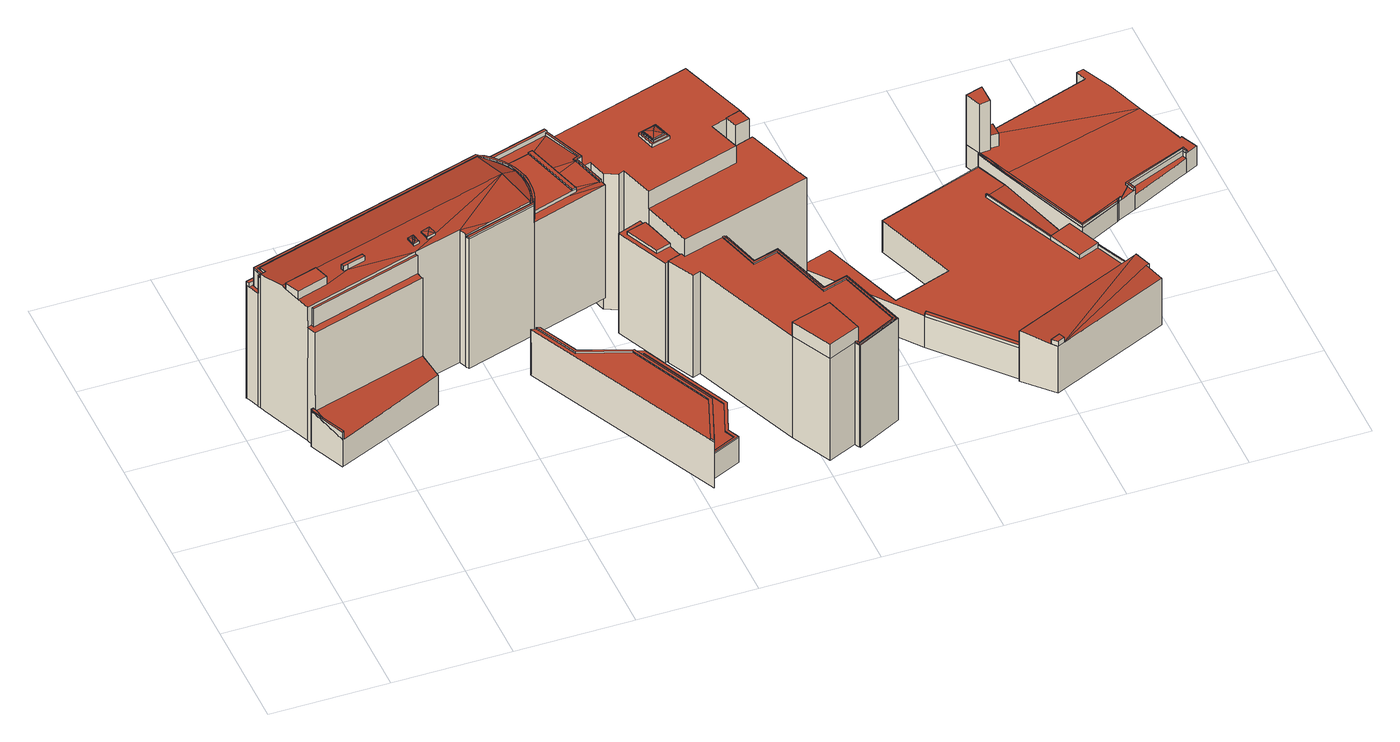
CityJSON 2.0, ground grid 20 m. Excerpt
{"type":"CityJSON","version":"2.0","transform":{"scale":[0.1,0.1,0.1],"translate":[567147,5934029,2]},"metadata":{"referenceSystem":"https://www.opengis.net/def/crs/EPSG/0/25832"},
"CityObjects":{
"building1":{"type":"Building","attributes":{"Grundfläche 2D":"959.452205","Grundhöhe NN":"10.274"},"children":["building1-1","building1-2","building1-3","building1-4","building1-5","building1-6","building1-7"],"geometry":[{"type":"MultiSurface","lod":"3","boundaries":[[[0,1,2,3,4,5,6,7,8,9,10,11,12,13,14,15,16,17,18,19,20,21,22,23,24,25,26,27,28,29,30,31,32,33,34,35,36,37,38,39,40,41,42,43,44,45,46,47,48,49]],[[50,51,52,53,54,55,56,57,58,59,60,61,62,63,64,65,66,67,68,69,70]],[[71,72,73,74,75,76]],[[77,78,79,80,81]],[[82,83,84,85,86,87,88,89,90,91,92,93,94,95,96,97,98,99,100,101,102,103,104,105,106,107,108,109,110,111,112,113,114,115,116,117,118,119,120,121,122,123,124]],[[125,126,127]],[[126,125,128,129,130,131,132,133]],[[125,134,135,136,137,138,139,140,141,142,143,144,145,129,128]],[[146,147,148,133,132,131,149,150]],[[133,148,147,151,152]],[[153,152,153,151,154]],[[155,156,157,158,159,160]],[[155,152,153,154,161,162,156]],[[163,126,133]],[[164,165,166,167,168,169,170]],[[171,172,173,174,175,176,177,178,179,180]],[[181,182,179,178,183,184,185,186,187,188,189]],[[190,191,192,193,194,195,196,197,179,182,198]],[[195,194,193,199,200]],[[197,196,195,201,179]],[[202,203,204,205,201]],[[205,206,179,201]],[[207,208,209,210,211,180,179,206,212,213,214]],[[215,216,217,218]],[[217,219,218]],[[215,220,221,216]],[[217,216,222,223,224]],[[218,219,225,226]],[[227,228,20,19]],[[228,229,21,20]],[[229,230,231,23,22,21]],[[231,232,24,23]],[[232,233,25,24]],[[233,234,26,25]],[[234,235,27,26]],[[235,236,237,238,30,29,28,27]],[[239,31,30,238]],[[239,240,32,31]],[[240,241,33,32]],[[242,243,35,34,33,241]],[[243,244,36,35]],[[244,245,246,247,39,38,37,36]],[[247,248,40,39]],[[248,249,41,40]],[[249,250,42,41]],[[250,251,43,42]],[[251,252,44,43]],[[252,253,45,44]],[[253,254,255,47,46,45]],[[255,256,120,49,48,47]],[[0,49,120,119]],[[1,0,119,118]],[[1,118,117,2]],[[3,2,117,116]],[[4,3,116,115]],[[5,4,115,114]],[[6,5,114,113]],[[7,6,113,112]],[[8,7,112,111]],[[111,110,9,8]],[[10,9,110,109]],[[11,10,109,108]],[[11,108,107,12]],[[13,12,107,106]],[[14,13,106,105]],[[105,104,15,14]],[[16,15,104,103]],[[103,102,17,16]],[[102,257,227,19,18,17]],[[156,162,161,258,63,62,157]],[[258,161,154,259]],[[146,259,154,151,147]],[[131,130,260,259,146,150,149]],[[144,66,65,260,130,129,145]],[[261,262,263,264,74,73,72,71]],[[264,135,75,74]],[[76,75,135,134,265,266]],[[261,71,76,266,125]],[[198,199,78,77]],[[79,78,199,193]],[[191,80,79,193,192]],[[191,190,81,80]],[[77,81,190,198]],[[267,268,227,257,102,101,269,270]],[[227,268,271,160,228]],[[229,228,160,159]],[[62,61,231,230,229,159,158,157]],[[232,231,61,60]],[[233,232,60,59]],[[58,234,233,59]],[[57,235,234,58]],[[55,54,238,237,236,235,57,56]],[[53,239,238,54]],[[240,239,53,52]],[[51,241,240,52]],[[50,70,243,242,241,51]],[[244,243,70,69]],[[67,66,247,246,245,244,69,68]],[[248,247,66,144,143]],[[248,143,142,249]],[[250,249,142,141]],[[250,141,140,251]],[[251,140,139,252]],[[252,139,138,253]],[[255,254,253,138,137,136]],[[121,120,256,255,136,272,273,274]],[[275,125,127,276]],[[261,125,275,277]],[[278,279,264,263,262,261,277,280]],[[272,136,135,264,279,281]],[[155,160,271,282]],[[152,155,282,283]],[[133,152,283,284]],[[285,163,133,284]],[[127,126,163,285,276]],[[219,217,286,168,167,287,225]],[[168,286,217,224,169]],[[165,164,170,169,224,288,289,290]],[[178,82,124,183]],[[185,184,183,124,123,122]],[[186,185,122,121,187]],[[287,167,200,199,198,182,181,189,188,187,121,274,291,292]],[[165,293,195,200,167,166]],[[293,195,293,165]],[[195,293,165,290,294,201]],[[202,201,294,269,101,203]],[[206,205,204,203,101,100,99]],[[206,99,98,212]],[[214,213,212,98,97,96]],[[214,96,95,207]],[[207,95,94,208]],[[208,94,93,209]],[[209,93,92,210]],[[210,92,91,211]],[[88,172,171,180,211,91,90,89]],[[172,88,87,173]],[[173,87,86,174]],[[174,86,85,175]],[[175,85,84,176]],[[177,83,82,178]],[[176,84,83,177]],[[220,215,218,226,295]],[[296,297,222,216,221,220,295,298]],[[288,224,223,222,297,299]],[[278,280,277,275,276,285,284,283,282,271,268,267,270,269,294,290,289,288,299,297,296,298,295,226,225,287,292,291,274,273,272,281,279]]],"semantics":{"surfaces":[{"type":"RoofSurface"},{"type":"WallSurface"},{"type":"GroundSurface"}],"values":[0,0,0,0,0,0,0,0,0,0,0,0,0,0,0,0,0,0,0,0,0,0,0,0,0,0,0,1,1,1,1,1,1,1,1,1,1,1,1,1,1,1,1,1,1,1,1,1,1,1,1,1,1,1,1,1,1,1,1,1,1,1,1,1,1,1,1,1,1,1,1,1,1,1,1,1,1,1,1,1,1,1,1,1,1,1,1,1,1,1,1,1,1,1,1,1,1,1,1,1,1,1,1,1,1,1,1,1,1,1,1,1,1,1,1,1,1,1,1,1,1,1,1,1,1,1,1,1,1,1,1,1,1,1,1,1,1,1,1,1,1,1,1,1,2]}}]},
"building1-1":{"type":"BuildingInstallation","parents":["building1"],"geometry":[{"type":"MultiSurface","lod":"3","boundaries":[[[300,301,302,303,304,305]],[[258,259,302,301]],[[259,260,303,302]],[[260,65,304,303]],[[305,304,65,64]],[[300,305,64,63]],[[63,258,301,300]]],"semantics":{"surfaces":[{"type":"RoofSurface"},{"type":"WallSurface"}],"values":[0,1,1,1,1,1,1]}}]},
"building1-2":{"type":"BuildingInstallation","parents":["building1"],"geometry":[{"type":"MultiSurface","lod":"3","boundaries":[[[306,307,308,266,265,309,310,311,312,313,314,315,316]],[[310,309,265,134,128,317]],[[311,310,317,318]],[[318,132,312,311]],[[312,132,148,313]],[[314,313,148,153]],[[153,319,315,314]],[[319,152,283,316,315]],[[133,163,307,306]],[[307,163,126,127,308]],[[125,266,308,127]],[[284,133,306,316,283]]],"semantics":{"surfaces":[{"type":"RoofSurface"},{"type":"WallSurface"}],"values":[0,1,1,1,1,1,1,1,1,1,1,1]}}]},
"building1-3":{"type":"BuildingInstallation","parents":["building1"],"geometry":[{"type":"MultiSurface","lod":"3","boundaries":[[[293,320,321,322]],[[165,293,322,164]],[[293,165,166,320]],[[321,320,166,323]],[[322,321,323,164]]],"semantics":{"surfaces":[{"type":"RoofSurface"},{"type":"WallSurface"}],"values":[0,1,1,1,1]}}]},
"building1-4":{"type":"BuildingInstallation","parents":["building1"],"geometry":[{"type":"MultiSurface","lod":"3","boundaries":[[[324,325,326,327,328,329]],[[327,326,330,331]],[[328,327,331,332]],[[329,328,332,194]],[[324,329,194,333]],[[325,324,333,334]],[[326,325,334,330]]],"semantics":{"surfaces":[{"type":"RoofSurface"},{"type":"WallSurface"}],"values":[0,1,1,1,1,1,1]}}]},
"building1-5":{"type":"BuildingInstallation","parents":["building1"],"geometry":[{"type":"MultiSurface","lod":"3","boundaries":[[[335,336,337]],[[337,336,338]],[[339,336,335]],[[340,338,336,339]],[[341,342,335,337]],[[343,339,335,342,196]],[[343,197,344,338,340,339]],[[344,341,337,338]]],"semantics":{"surfaces":[{"type":"RoofSurface"},{"type":"WallSurface"}],"values":[0,0,0,0,1,1,1,1]}}]},
"building1-6":{"type":"BuildingInstallation","parents":["building1"],"geometry":[{"type":"MultiSurface","lod":"3","boundaries":[[[345,346,347]],[[347,346,348]],[[349,350,346,345]],[[351,352,350]],[[352,346,350]],[[353,352,351]],[[348,352,353]],[[348,346,352]],[[354,355,345,347]],[[355,356,357,358,351,350,349,345]],[[358,359,353,351]],[[359,360,354,347,348,353]]],"semantics":{"surfaces":[{"type":"RoofSurface"},{"type":"WallSurface"}],"values":[0,0,0,0,0,0,0,0,1,1,1,1]}}]},
"building1-7":{"type":"BuildingInstallation","parents":["building1"],"geometry":[{"type":"MultiSurface","lod":"3","boundaries":[[[361,362,363,364]],[[286,365,366,363]],[[366,364,363]],[[286,367,365]],[[219,218,365,367]],[[362,361,220,221]],[[368,363,362,221]],[[368,217,286,363]],[[217,219,367,286]],[[366,365,218,215,220,361,364]]],"semantics":{"surfaces":[{"type":"RoofSurface"},{"type":"WallSurface"}],"values":[0,0,0,0,1,1,1,1,1,1]}}]},
"building2":{"type":"Building","attributes":{"Grundfläche 2D":"327.482148","Grundhöhe NN":"5.732"},"geometry":[{"type":"Solid","lod":"3","boundaries":[[[[369,370,371,372,373,374,375,376,377,378,379,380]],[[381,382,383,384,385,386,387,388,389,390,391,392,393]],[[394,395,396,397,398,399,400,401,402,403]],[[404,405,406,407,408,409,410]],[[373,372,402,401]],[[374,373,401,400]],[[375,374,400,399]],[[376,375,399,398]],[[398,397,377,376]],[[411,412,379,378]],[[412,413,380,379]],[[413,414,369,380]],[[415,370,369,414]],[[415,416,371,370]],[[417,418,384,383]],[[418,405,385,384]],[[405,404,410,387,386,385]],[[410,409,388,387]],[[389,388,409,408]],[[408,407,390,389]],[[407,419,391,390]],[[419,420,421,422,381,393,392,391]],[[422,423,382,381]],[[423,417,383,382]],[[412,411,424,425]],[[413,412,425,426]],[[414,413,426,427]],[[415,414,427,428]],[[416,415,428,429]],[[372,371,416,429,430,418,417,403,402]],[[406,405,418,430,431]],[[419,407,406,431,432]],[[424,411,378,377,397,396,395,422,421,420,419,432,433]],[[422,395,394,423]],[[423,394,403,417]],[[432,431,430,429,428,427,426,425,424,433]]]],"semantics":{"surfaces":[{"type":"RoofSurface"},{"type":"WallSurface"},{"type":"GroundSurface"}],"values":[[0,0,0,0,1,1,1,1,1,1,1,1,1,1,1,1,1,1,1,1,1,1,1,1,1,1,1,1,1,1,1,1,1,1,1,2]]}}]},
"building3":{"type":"Building","attributes":{"Grundfläche 2D":"1121.411097","Grundhöhe NN":"3.997"},"children":["building3-1","building3-2"],"geometry":[{"type":"MultiSurface","lod":"3","boundaries":[[[434,435,436,437]],[[438,439,440,441],[442,443,444,445]],[[446,447,448,449,450]],[[451,452,453,454,455,456,457,458,459,460,461,462,463,464,465,466,467]],[[468,469,470]],[[471,472,469,473,474,475,476,477,470]],[[478,479,480,481,482,483,484,485,486,487,488,489,490,491,492,493],[494,495,496,497]],[[498,499,500,501,502,503,504,505,506,507,508,509,510,511,512]],[[513,514,515,516,517,518,519,520,521,522,523,524,525,526,527,528]],[[529,530,531,532,533,534,535,536,537,538,539,540,541,542]],[[543,544,545,546]],[[469,472,435,434]],[[436,435,472,471]],[[471,470,437,436]],[[470,469,434,437]],[[496,495,438,441]],[[495,494,439,438]],[[494,497,440,439]],[[497,496,441,440]],[[523,522,448,447]],[[522,547,449,448]],[[524,446,450,449,547,548,464,463,525]],[[447,446,524,523]],[[515,457,456,516]],[[515,514,458,457]],[[514,513,459,458]],[[513,528,460,459]],[[461,460,528,527]],[[526,462,461,527]],[[463,462,526,525]],[[508,465,464,548]],[[466,465,508,507]],[[507,506,467,466]],[[506,505,504,452,451,467]],[[453,452,504,503]],[[454,453,503,502]],[[455,454,502,501]],[[474,473,549,550]],[[475,474,550,551]],[[477,476,475,551,552,553]],[[532,531,554,555]],[[533,532,555,556]],[[477,553,557,518,517,537,536,468,470]],[[456,455,501,500,558,559,540,539,538,537,517,516]],[[531,530,529,542,541,540,559,560,561,562,563,554]],[[485,484,564,565]],[[486,485,565,566]],[[487,486,566,567]],[[488,487,567,568]],[[489,488,568,569]],[[469,468,536,490,489,569,549,473]],[[490,536,535,491]],[[491,535,534,492]],[[556,570,493,492,534,533]],[[479,478,571,572]],[[480,479,572,573]],[[574,482,481,480,573,575]],[[483,482,574,576]],[[484,483,576,564]],[[577,519,518,557]],[[520,519,577,578]],[[521,520,578,579]],[[522,521,579,580]],[[547,522,580,581]],[[548,547,581,582]],[[510,509,583,584]],[[508,548,582,585]],[[509,508,585,583]],[[511,510,584,586]],[[512,511,586,587]],[[498,512,587,588]],[[499,498,588,589]],[[500,499,589,558]],[[545,493,570,590,546]],[[543,546,590,591]],[[543,591,571,478,544]],[[544,478,493,545]],[[583,585,582,581,580,579,578,577,557,553,552,551,550,549,569,568,567,566,565,564,576,574,575,573,572,571,591,590,570,556,555,554,563,562,561,560,559,558,589,588,587,586,584]]],"semantics":{"surfaces":[{"type":"RoofSurface"},{"type":"WallSurface"},{"type":"GroundSurface"}],"values":[0,0,0,0,0,0,0,0,0,0,0,1,1,1,1,1,1,1,1,1,1,1,1,1,1,1,1,1,1,1,1,1,1,1,1,1,1,1,1,1,1,1,1,1,1,1,1,1,1,1,1,1,1,1,1,1,1,1,1,1,1,1,1,1,1,1,1,1,1,1,1,1,1,1,1,1,1,2]}}]},
"building3-1":{"type":"BuildingInstallation","parents":["building3"],"geometry":[{"type":"MultiSurface","lod":"3","boundaries":[[[592,593,594]],[[592,595,593]],[[592,594,596]],[[592,596,595]],[[594,593,597,598]],[[596,594,598,599]],[[595,596,599,600]],[[593,595,600,597]]],"semantics":{"surfaces":[{"type":"RoofSurface"},{"type":"WallSurface"}],"values":[0,0,0,0,1,1,1,1]}}]},
"building3-2":{"type":"BuildingInstallation","parents":["building3"],"geometry":[{"type":"MultiSurface","lod":"3","boundaries":[[[601,602,603,604],[600,599,598,597]],[[604,603,445,444]],[[601,604,444,443]],[[602,601,443,442]],[[603,602,442,445]]],"semantics":{"surfaces":[{"type":"RoofSurface"},{"type":"WallSurface"}],"values":[0,1,1,1,1]}}]},
"building4":{"type":"Building","attributes":{"Grundfläche 2D":"916.414183","Grundhöhe NN":"3.113"},"children":["building4-1","building4-2","building4-3"],"geometry":[{"type":"MultiSurface","lod":"3","boundaries":[[[605,606,607,608]],[[609,610,611,612,613,614,615,616,617,618,619,620,621,622,623,624,625,626,627,628,629]],[[626,625,630,631]],[[630,625,624]],[[630,624,632,631]],[[605,632,624,633,634,606]],[[623,622,621,607,606,634]],[[607,621,620,635,636,608]],[[619,632,605,608,636]],[[618,617,616,615,637,638]],[[639,640,627,626,631,632,619,618,638,641]],[[628,627,640,642]],[[629,628,642,643]],[[609,629,643,644]],[[610,609,644,645]],[[611,610,645,646]],[[615,614,647,637]],[[647,614,613,612,648,649]],[[612,611,646,648]],[[640,639,641,638,637,647,649,648,646,645,644,643,642]]],"semantics":{"surfaces":[{"type":"RoofSurface"},{"type":"WallSurface"},{"type":"GroundSurface"}],"values":[0,0,0,1,1,1,1,1,1,1,1,1,1,1,1,1,1,1,1,2]}}]},
"building4-1":{"type":"BuildingInstallation","parents":["building4"],"geometry":[{"type":"MultiSurface","lod":"3","boundaries":[[[650,651,652,653,654]],[[652,651,615,616]],[[655,654,653,652,616,656]],[[650,654,655,614]],[[651,650,614,615]]],"semantics":{"surfaces":[{"type":"RoofSurface"},{"type":"WallSurface"}],"values":[0,1,1,1,1]}}]},
"building4-2":{"type":"BuildingInstallation","parents":["building4"],"geometry":[{"type":"MultiSurface","lod":"3","boundaries":[[[633,657,658,634]],[[624,625,657,633]],[[625,659,658,657]],[[659,623,634,658]]],"semantics":{"surfaces":[{"type":"RoofSurface"},{"type":"WallSurface"}],"values":[0,1,1,1]}}]},
"building4-3":{"type":"BuildingInstallation","parents":["building4"],"geometry":[{"type":"MultiSurface","lod":"3","boundaries":[[[660,636,635,661,662]],[[662,661,635,620,663,617]],[[617,618,660,662]],[[618,619,636,660]]],"semantics":{"surfaces":[{"type":"RoofSurface"},{"type":"WallSurface"}],"values":[0,1,1,1]}}]},
"building5":{"type":"Building","attributes":{"Grundfläche 2D":"145.531006","Grundhöhe NN":"2.732"},"children":["building5-1"],"geometry":[{"type":"Solid","lod":"3","boundaries":[[[[664,665,666]],[[665,667,668,669,666]],[[670,671,672,673,666,669]],[[664,666,673,674,675]],[[665,664,675,676]],[[667,665,676,677]],[[668,667,677,678]],[[670,669,668,678,679]],[[674,673,672,671,670,679,680]],[[675,674,680,679,678,677,676]]]],"semantics":{"surfaces":[{"type":"RoofSurface"},{"type":"WallSurface"},{"type":"GroundSurface"}],"values":[[0,0,0,1,1,1,1,1,1,2]]}}]},
"building5-1":{"type":"BuildingInstallation","parents":["building5"],"geometry":[{"type":"MultiSurface","lod":"3","boundaries":[[[681,682,683,684]],[[684,683,672,673]],[[681,684,673,666]],[[682,681,666,685]],[[683,682,685,672]]],"semantics":{"surfaces":[{"type":"RoofSurface"},{"type":"WallSurface"}],"values":[0,1,1,1,1]}}]},
"building6":{"type":"Building","attributes":{"Grundfläche 2D":"608.437056","Grundhöhe NN":"7.175"},"children":["building6-1","building6-2","building6-3","building6-4"],"geometry":[{"type":"Solid","lod":"3","boundaries":[[[[686,687,688,689,690]],[[687,686,691,692,693,694,688,687,695]],[[694,693,696,697,698,688]],[[699,700,701,702,703,704,705,706,707,708,709,710,711,712,692,691,686],[713,714,713,705]],[[713,705,713,714]],[[715,693,692,716,717,718]],[[719,720,721,722,723]],[[724,720,719,723,725,726]],[[727,690,689,688,728,729]],[[699,686,690,727,730]],[[700,699,730,731]],[[701,700,731,732]],[[703,702,701,732,725,723,704]],[[704,723,722,705]],[[705,722,721,706]],[[706,721,720,707]],[[708,707,720,724,733,709]],[[710,709,733,734]],[[711,710,734,735]],[[736,716,692,712,711,735,737]],[[717,716,736,738]],[[718,717,738,739]],[[715,718,739,740]],[[741,742,697,696,693,715,740,743]],[[688,698,697,742,728]],[[724,726,725,732,731,730,727,729,728,742,741,743,740,739,738,736,737,735,734,733]]]],"semantics":{"surfaces":[{"type":"RoofSurface"},{"type":"WallSurface"},{"type":"GroundSurface"}],"values":[[0,0,0,0,0,0,0,1,1,1,1,1,1,1,1,1,1,1,1,1,1,1,1,1,1,2]]}}]},
"building6-1":{"type":"BuildingInstallation","parents":["building6"],"geometry":[{"type":"MultiSurface","lod":"3","boundaries":[[[744,745,746,747,748,749,750,751,752,753]],[[705,706,750,749]],[[703,704,748,747]],[[704,705,749,748]],[[706,707,751,750]],[[707,708,752,751]],[[753,752,708,754]],[[753,754,755,756,757,745,744]],[[757,713,746,745]],[[747,746,713,703]]],"semantics":{"surfaces":[{"type":"RoofSurface"},{"type":"WallSurface"}],"values":[0,1,1,1,1,1,1,1,1,1]}}]},
"building6-2":{"type":"BuildingInstallation","parents":["building6"],"geometry":[{"type":"MultiSurface","lod":"3","boundaries":[[[758,759,760,761]],[[760,762,761]],[[763,764,758,761]],[[764,765,759,758]],[[765,695,760,759]],[[695,766,762,760]]],"semantics":{"surfaces":[{"type":"RoofSurface"},{"type":"WallSurface"}],"values":[0,0,1,1,1,1]}}]},
"building6-3":{"type":"BuildingInstallation","parents":["building6"],"geometry":[{"type":"MultiSurface","lod":"3","boundaries":[[[767,768,769,770,771]],[[772,768,767,698,694]],[[693,769,768,772,763,761,762,766]],[[697,771,770,769,693,696]],[[697,698,767,771]]],"semantics":{"surfaces":[{"type":"RoofSurface"},{"type":"WallSurface"}],"values":[0,1,1,1,1]}}]},
"building6-4":{"type":"BuildingInstallation","parents":["building6"],"geometry":[{"type":"MultiSurface","lod":"3","boundaries":[[[773,774,775]],[[775,774,776,777]],[[777,778,775]],[[773,779,780,781,782,774]],[[777,783,784,785,786,787,788,789,778]],[[790,788,787]],[[791,790,787]],[[700,701,773,775]],[[701,702,779,773]],[[699,700,775,778]],[[702,714,792,781,780,779]],[[793,794,795,796,777,776,774,782,781,792]],[[784,783,777,796,691,797,687,787,786,785]],[[687,689,791,787]],[[689,690,790,791]],[[788,790,690,686,699,778,789]]],"semantics":{"surfaces":[{"type":"RoofSurface"},{"type":"WallSurface"}],"values":[0,0,0,0,0,0,0,1,1,1,1,1,1,1,1,1]}}]}
},
"vertices":[
[24,388,347],[19,403,347],[424,523,347],[432,517,347],[440,511,347],[448,503,347],[454,495,347],[460,486,347],[465,476,347],[469,465,347],[472,454,347],[473,443,347],[473,432,347],[472,422,347],[470,411,347],[467,401,347],[463,392,347],[342,356,347],[343,355,347],[344,352,347],[464,388,347],[470,400,347],[470,401,347],[473,410,347],[473,411,347],[475,421,347],[476,432,347],[476,443,347],[476,444,347],[475,454,347],[475,455,347],[472,466,347],[468,477,347],[463,487,347],[457,496,347],[457,497,347],[450,505,347],[450,506,347],[443,513,347],[442,513,347],[435,520,347],[434,520,347],[426,525,347],[423,527,347],[14,406,347],[19,389,347],[15,388,347],[14,388,347],[14,387,347],[15,385,347],[457,496,316],[463,487,316],[468,477,316],[472,466,316],[475,455,316],[475,454,316],[476,444,316],[476,443,316],[476,432,316],[475,421,316],[473,411,316],[473,410,316],[472,406,316],[542,428,316],[541,431,316],[511,532,316],[442,513,316],[443,513,316],[450,506,316],[450,505,316],[457,497,316],[554,575,318],[552,574,318],[5,412,318],[4,412,318],[7,407,318],[556,570,318],[37,331,370],[47,305,370],[100,322,370],[92,347,370],[69,340,370],[423,520,344],[431,515,344],[438,509,344],[445,501,344],[452,493,344],[458,484,344],[462,474,344],[464,471,344],[465,467,344],[466,464,344],[469,454,344],[470,443,344],[470,432,344],[469,422,344],[467,412,344],[466,408,344],[464,402,344],[460,394,344],[342,358,344],[341,358,344],[342,356,344],[463,392,344],[467,401,344],[470,411,344],[472,422,344],[473,432,344],[473,443,344],[472,454,344],[469,465,344],[465,476,344],[460,486,344],[454,495,344],[448,503,344],[440,511,344],[432,517,344],[424,523,344],[19,403,344],[24,388,344],[15,385,344],[16,384,344],[26,387,344],[25,391,344],[22,401,344],[556,570,310],[584,503,313],[557,570,310],[554,567,310],[515,533,310],[518,534,310],[530,492,312],[572,495,313],[576,496,313],[553,569,310],[7,407,310],[14,388,310],[15,388,310],[19,389,310],[14,406,310],[423,527,310],[426,525,310],[434,520,310],[435,520,310],[442,513,310],[511,532,310],[534,479,312],[535,475,312],[573,494,313],[531,488,312],[533,483,312],[546,440,311],[593,438,311],[590,438,311],[548,432,311],[596,429,310],[533,425,310],[472,406,310],[470,401,310],[470,400,310],[464,388,310],[549,430,310],[542,428,310],[585,499,313],[256,341,311],[254,346,311],[62,289,311],[55,286,311],[61,270,311],[259,329,311],[258,331,311],[464,471,348],[462,474,347],[458,484,346],[452,493,346],[445,501,346],[438,509,346],[431,515,347],[423,520,349],[440,459,359],[465,467,349],[19,375,353],[34,339,359],[22,401,349],[25,391,350],[26,387,351],[21,385,351],[16,384,351],[16,383,351],[19,377,352],[69,340,358],[92,347,358],[94,341,357],[100,322,354],[142,342,355],[254,346,351],[290,368,352],[296,372,353],[37,331,358],[47,305,354],[55,286,351],[336,370,350],[340,361,349],[341,358,349],[342,358,349],[386,372,349],[460,394,349],[469,422,346],[470,432,345],[470,443,346],[469,454,347],[466,464,348],[464,402,347],[466,408,347],[467,412,346],[64,252,149],[86,212,137],[61,270,154],[55,272,154],[59,273,154],[82,210,137],[85,212,137],[270,291,143],[269,292,143],[259,329,154],[59,273,83],[55,272,83],[344,352,344],[464,388,344],[470,400,344],[470,401,344],[473,410,344],[473,411,344],[475,421,344],[476,432,344],[476,443,344],[476,444,344],[475,454,344],[475,455,344],[472,466,344],[468,477,344],[463,487,344],[457,496,344],[457,497,344],[450,505,344],[450,506,344],[443,513,344],[442,513,344],[435,520,344],[434,520,344],[426,525,344],[423,527,344],[14,406,344],[19,389,344],[15,388,344],[14,388,344],[14,387,344],[343,355,344],[549,430,316],[548,432,316],[518,534,316],[554,575,310],[552,574,310],[5,412,310],[4,412,310],[553,569,315],[556,570,315],[343,355,83],[344,352,83],[341,358,83],[342,356,83],[464,388,83],[14,388,83],[14,387,83],[16,384,83],[556,570,83],[557,570,83],[554,575,83],[5,412,83],[4,412,83],[552,574,83],[7,407,83],[596,429,83],[593,438,83],[576,496,83],[585,499,83],[61,270,157],[55,286,83],[259,329,83],[258,331,83],[254,346,83],[19,377,83],[19,375,83],[254,346,347],[336,370,83],[82,210,83],[86,212,83],[270,291,83],[85,212,83],[269,292,83],
[542,428,319],[549,430,319],[548,432,319],[518,534,319],[511,532,319],[541,431,319],
[576,496,315],[585,499,315],[557,570,315],[554,567,315],[580,501,315],[571,498,315],[572,495,315],[573,494,315],[590,438,315],[590,437,315],[593,438,315],[580,501,313],[571,498,313],[590,437,311],
[62,289,347],[64,284,347],[256,341,347],[64,284,311],
[173,351,365],[171,356,365],[133,345,365],[134,342,365],[135,340,365],[142,342,365],[133,345,356],[134,342,355],[135,340,355],[173,351,355],[171,356,356],
[281,365,357],[286,375,359],[277,380,358],[292,385,358],[296,370,357],[296,372,357],[277,380,355],[281,365,352],[296,370,352],[292,385,355],
[266,361,357],[260,363,358],[256,358,357],[255,361,357],[265,364,357],[263,372,358],[262,376,358],[258,370,359],[252,373,358],[256,358,352],[266,361,352],[265,364,353],[263,372,354],[262,376,355],[252,373,355],[255,361,353],
[82,210,153],[85,212,153],[67,253,152],[64,252,152],[55,272,158],[57,268,157],[59,273,158],[67,253,149],
[678,130,89],[605,287,89],[463,340,89],[466,334,89],[602,283,89],[673,129,89],[651,69,89],[659,52,89],[618,33,89],[616,28,89],[665,50,89],[656,70,89],[642,101,132],[573,250,132],[491,280,132],[459,349,132],[453,351,132],[487,278,132],[488,276,132],[570,247,132],[637,102,132],[606,15,132],[609,9,132],[610,11,132],[642,100,132],[573,250,87],[642,101,87],[642,100,87],[618,33,87],[659,52,87],[651,69,87],[673,129,87],[602,283,87],[466,334,87],[491,280,87],[487,278,129],[453,351,129],[445,353,129],[606,15,129],[637,102,129],[570,247,129],[488,276,129],[616,28,87],[665,50,87],[656,70,87],[678,130,87],[605,287,87],[463,340,87],[491,280,129],[459,349,129],[609,9,129],[610,11,129],[642,100,129],[642,101,129],[573,250,129],[616,28,37],[665,50,37],[656,70,37],[678,130,37],[605,287,37],[463,340,37],[459,349,37],[445,353,37],[609,9,37],[610,11,37],
[657,417,226],[623,407,226],[649,349,226],[674,357,226],[701,502,299],[733,511,299],[723,544,299],[692,535,299],[721,540,299],[729,513,299],[704,506,299],[696,532,299],[858,45,253],[838,113,253],[769,92,253],[804,22,253],[855,44,253],[892,187,227],[852,176,227],[820,284,227],[777,272,227],[756,343,227],[753,342,227],[775,267,227],[818,280,227],[851,170,227],[893,183,227],[926,72,227],[858,38,227],[855,44,227],[852,43,227],[856,35,227],[930,71,227],[895,188,227],[659,409,220],[657,417,220],[674,357,220],[649,349,220],[623,407,220],[653,429,220],[612,414,220],[652,323,220],[656,325,220],[681,334,220],[855,531,293],[858,531,293],[815,654,293],[555,575,293],[554,575,293],[556,570,293],[557,570,293],[585,499,293],[602,504,293],[610,474,293],[631,463,293],[641,467,293],[659,409,293],[821,459,293],[803,515,293],[830,523,293],[733,511,293],[701,502,293],[692,535,293],[723,544,293],[822,288,225],[779,275,225],[760,344,225],[756,343,225],[777,272,225],[820,284,225],[852,176,225],[892,187,225],[895,188,225],[930,71,225],[856,35,225],[858,33,225],[934,71,225],[897,192,225],[855,179,225],[851,170,225],[818,280,225],[775,267,225],[753,342,225],[684,322,225],[682,330,225],[657,322,225],[680,276,225],[693,281,225],[769,92,225],[838,113,225],[858,45,225],[855,44,225],[858,38,225],[926,72,225],[893,183,225],[902,404,259],[867,504,259],[866,506,259],[835,496,259],[826,522,259],[803,515,259],[821,459,259],[659,409,259],[684,322,259],[756,343,259],[760,344,259],[908,387,259],[904,399,259],[903,402,259],[862,508,295],[855,531,295],[830,523,295],[837,501,295],[804,22,225],[852,43,225],[653,429,20],[612,414,20],[652,323,20],[656,325,20],[681,334,20],[866,506,20],[835,496,20],[826,522,20],[682,330,20],[760,344,20],[908,387,20],[904,399,20],[903,402,20],[902,404,20],[867,504,20],[557,570,20],[585,499,20],[602,504,20],[610,474,20],[631,463,20],[641,467,20],[830,523,20],[855,531,20],[858,531,20],[815,654,20],[554,575,20],[555,575,20],[556,570,20],[657,322,20],[680,276,20],[693,281,20],[769,92,20],[804,22,20],[852,43,20],[858,33,20],[934,71,20],[856,35,20],[897,192,20],[855,179,20],[822,288,20],[779,275,20],[837,501,20],[862,508,20],
[711,522,307],[698,531,304],[705,508,304],[719,537,304],[726,515,304],[698,531,302],[705,508,302],[726,515,302],[719,537,302],
[729,513,302],[721,540,302],[696,532,302],[704,506,302],
[1316,334,82],[1279,318,81],[1304,261,81],[1340,276,82],[1008,272,74],[957,417,74],[904,399,74],[908,387,74],[1036,223,74],[1036,222,74],[1143,102,74],[1148,105,74],[1371,202,72],[1373,203,72],[1340,276,72],[1339,276,72],[1304,261,73],[1280,317,72],[1279,318,72],[1281,319,72],[1225,446,74],[1261,461,74],[1238,515,74],[1057,452,74],[1108,307,74],[1281,319,50],[1316,334,50],[1316,334,72],[1281,319,80],[1279,318,80],[1339,276,80],[1340,276,80],[1143,102,11],[1373,203,11],[1316,334,11],[1238,515,11],[1340,276,11],[1057,452,11],[1108,307,11],[1008,272,11],[957,417,11],[904,399,11],[1036,222,11],[908,387,11],[1036,223,11],
[1036,222,80],[1143,102,80],[1148,105,80],[1147,106,80],[1040,226,80],[1040,226,74],[1147,106,74],
[1225,446,80],[1223,445,80],[1223,445,74],
[1373,203,80],[1339,275,80],[1371,202,80],[1339,275,72],
[1392,144,101],[1379,175,106],[1200,60,101],[1384,177,106],[1373,203,108],[1371,202,108],[1143,102,108],[1144,101,108],[1180,63,102],[1188,55,101],[1188,55,7],[1392,144,7],[1379,175,7],[1384,177,7],[1373,203,7],[1143,102,7],[1144,101,7],
[1200,60,111],[1196,70,111],[1180,63,111],[1188,55,111],[1196,70,102],
[1261,461,96],[1250,495,97],[1242,516,97],[1241,516,97],[1238,515,98],[1264,462,96],[1507,530,94],[1259,554,97],[1243,518,97],[1259,548,97],[1257,554,97],[1230,545,97],[1241,518,97],[1327,308,90],[1398,343,90],[1400,345,90],[1405,347,90],[1430,359,91],[1433,360,91],[1428,374,91],[1533,417,91],[1536,410,91],[1538,411,91],[1557,420,91],[1543,448,92],[1540,446,92],[1539,451,92],[1425,371,91],[1404,348,90],[1453,620,97],[1484,590,96],[1459,642,97],[1447,639,97],[1520,402,81],[1536,410,81],[1533,417,81],[1428,374,81],[1433,360,81],[1536,410,52],[1433,360,52],[1520,402,52],[1238,515,52],[1242,516,52],[1241,516,52],[1327,308,52],[1398,343,52],[1400,345,52],[1557,420,52],[1543,448,52],[1540,446,52],[1484,590,52],[1539,451,52],[1459,642,52],[1447,639,52],[1453,620,52],[1257,554,52],[1230,545,52],[1259,554,52],
[1534,420,96],[1424,376,96],[1425,371,96],[1430,359,96],[1433,360,96],[1428,374,96],[1533,417,96],[1536,410,96],[1538,411,96],[1535,420,96],[1535,420,91],[1534,420,91],[1430,378,91],[1424,376,91],
[1275,524,122],[1274,548,122],[1259,548,124],[1259,523,124],[1259,547,124],[1259,523,97],[1275,524,97],[1274,548,97],[1259,547,97],
[1241,518,196],[1259,520,196],[1259,554,196],[1257,554,196],[1230,545,196],[1259,520,97],
[1400,345,96],[1397,345,96],[1398,343,94],[1396,345,96],[1328,312,96],[1327,308,96],[1405,347,96],[1404,348,96],[1404,349,96],[1403,348,96],[1266,457,99],[1265,459,99],[1264,462,99],[1261,468,99],[1250,495,100],[1261,461,99],[1316,334,96],[1238,515,100],[1241,516,100],[1404,349,90],[1403,348,90],[1397,345,90],[1396,345,90],[1328,312,90],[1261,468,96]
]}
